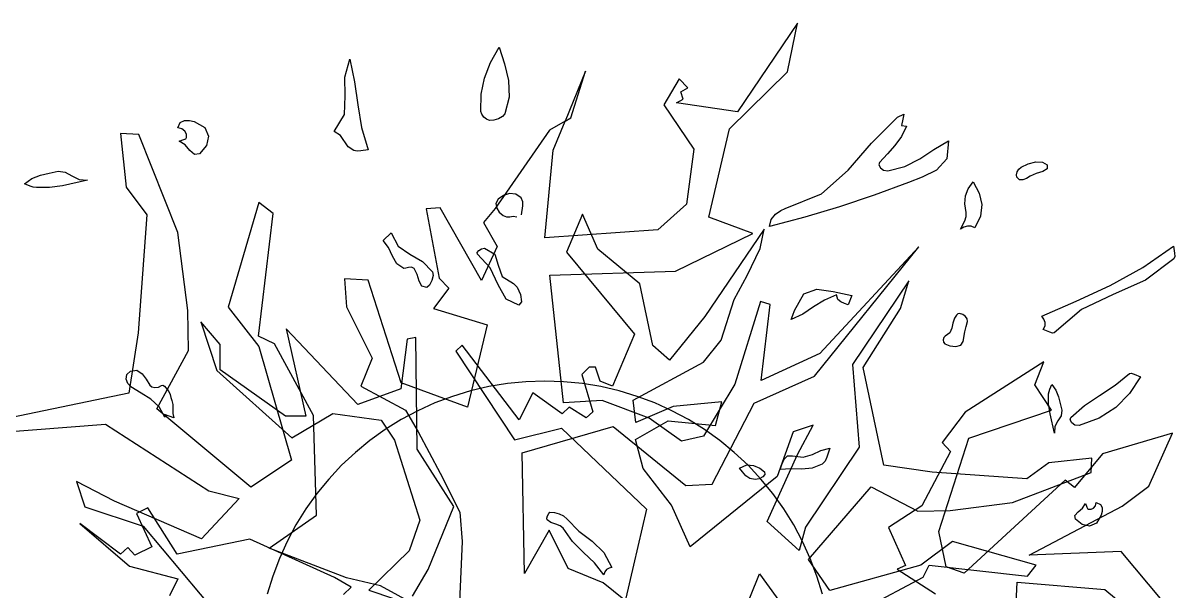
# Model space of a CAD drawing. Extents: x -81148 to 10972, y -53931 to 52487.
# Drawn here: x -33389 to -32088, y -24618 to -23978 of the extents above; entities that cross this region are included whole.
import ezdxf

# ---------------------------------------------------------------- set-up
doc = ezdxf.new("R2010")
doc.units = 0
doc.layers.get('0').update_dxf_attribs({"linetype": 'CONTINUOUS'})

msp = doc.modelspace()

# ---------------------------------------------------------------- linework, layer by layer
for p, q in [((-32516.5, -23978.3), (-32584.1, -24078.1)), ((-32527.6, -24033.3), (-32516.5, -23978.3)), ((-32862.2, -24022.8), (-32852.5, -24005.4)), ((-32852.5, -24005.4), (-32846.6, -24024.1)), ((-33026.5, -24039), (-33020.6, -24019)), ((-33020.6, -24019), (-33015.3, -24044.5)), ((-32869, -24040.1), (-32862.2, -24022.8)), ((-32846.6, -24024.1), (-32842.1, -24043)), ((-32755.3, -24032.4), (-32778.3, -24088.7)), ((-32771.8, -24085.1), (-32755.3, -24032.4)), ((-32593.2, -24097.2), (-32527.6, -24033.3)), ((-33025.8, -24060.3), (-33026.5, -24039)), ((-33015.3, -24044.5), (-33011.8, -24070.2)), ((-32872.7, -24058.2), (-32869, -24040.1)), ((-32842.1, -24043), (-32841.2, -24061.8)), ((-32649.9, -24041.2), (-32667, -24070.3)), ((-32640.2, -24051.3), (-32649.9, -24041.2)), ((-33026.9, -24081.2), (-33025.8, -24060.3)), ((-32873.2, -24077.8), (-32872.7, -24058.2)), ((-32841.2, -24061.8), (-32846.1, -24080.4)), ((-32647.9, -24055.7), (-32640.2, -24051.3)), ((-32645.2, -24063.9), (-32647.9, -24055.7)), ((-33011.8, -24070.2), (-33007.7, -24095.8)), ((-32667, -24070.3), (-32633.3, -24120.3)), ((-32652.7, -24067.9), (-32645.2, -24063.9)), ((-32584.1, -24078.1), (-32652.7, -24067.9)), ((-33211.7, -24090.1), (-33206.9, -24087.8)), ((-33206.9, -24087.8), (-33201.3, -24087.9)), ((-33201.3, -24087.9), (-33196.1, -24089.2)), ((-33038.2, -24100.2), (-33026.9, -24081.2)), ((-32872.2, -24080.9), (-32873.2, -24077.8)), ((-32869.8, -24084.1), (-32872.2, -24080.9)), ((-32866.6, -24086.6), (-32869.8, -24084.1)), ((-32863.3, -24087.8), (-32866.6, -24086.6)), ((-32858.4, -24087.6), (-32863.3, -24087.8)), ((-32853.2, -24086), (-32858.4, -24087.6)), ((-32848.8, -24083.5), (-32853.2, -24086)), ((-32846.1, -24080.4), (-32848.8, -24083.5)), ((-32778.3, -24088.7), (-32795.7, -24098.7)), ((-32791.7, -24121.5), (-32778.3, -24088.7)), ((-32778.3, -24088.7), (-32771.8, -24085.1)), ((-32433.3, -24113.4), (-32403.7, -24084.3)), ((-32403.7, -24084.3), (-32396.8, -24080.8)), ((-32397.9, -24086.5), (-32399.3, -24093.6)), ((-32396.8, -24080.8), (-32397.9, -24086.5)), ((-33214.6, -24096.3), (-33211.7, -24090.1)), ((-33209.8, -24097.5), (-33214.6, -24096.3)), ((-33206.4, -24100), (-33209.8, -24097.5)), ((-33204.6, -24103.4), (-33206.4, -24100)), ((-33196.1, -24089.2), (-33184.2, -24095.9)), ((-33184.2, -24095.9), (-33179.9, -24105.6)), ((-33031.4, -24104.7), (-33038.2, -24100.2)), ((-33007.7, -24095.8), (-33000.2, -24120.8)), ((-32795.7, -24098.7), (-32856.9, -24186.9)), ((-32616.5, -24196.8), (-32593.2, -24097.2)), ((-32393.7, -24094.3), (-32399.4, -24105.8)), ((-32399.3, -24093.6), (-32393.7, -24094.3)), ((-33258.3, -24103.7), (-33279.1, -24102.7)), ((-33279.1, -24102.7), (-33272.8, -24163.1)), ((-33214.6, -24214), (-33258.3, -24103.7)), ((-33213, -24111.4), (-33207.8, -24109.5)), ((-33206.3, -24115.5), (-33213, -24111.4)), ((-33207.8, -24109.5), (-33205.6, -24108.5)), ((-33205.6, -24108.5), (-33204.5, -24107.2)), ((-33204.5, -24107.2), (-33204.6, -24103.4)), ((-33179.9, -24105.6), (-33182.2, -24116.1)), ((-33022.7, -24117.7), (-33031.4, -24104.7)), ((-32459.4, -24144), (-32433.3, -24113.4)), ((-32399.4, -24105.8), (-32406.8, -24116)), ((-32362.9, -24120.6), (-32346.4, -24111)), ((-32346.4, -24111), (-32348.2, -24131)), ((-33200.8, -24121.7), (-33206.3, -24115.5)), ((-33195.7, -24126.2), (-33200.8, -24121.7)), ((-33190.2, -24125.4), (-33195.7, -24126.2)), ((-33182.2, -24116.1), (-33190.2, -24125.4)), ((-33016.2, -24121.8), (-33022.7, -24117.7)), ((-33012.4, -24122.3), (-33016.2, -24121.8)), ((-33008.4, -24122), (-33012.4, -24122.3)), ((-33000.2, -24120.8), (-33008.4, -24122)), ((-32801, -24220.2), (-32791.7, -24121.5)), ((-32633.3, -24120.3), (-32641.5, -24182)), ((-32415.2, -24125.6), (-32424.2, -24135.2)), ((-32406.8, -24116), (-32415.2, -24125.6)), ((-32378.8, -24131), (-32362.9, -24120.6)), ((-32424.2, -24135.2), (-32424.7, -24137.8)), ((-32424.7, -24137.8), (-32423, -24141.2)), ((-32414.6, -24144.8), (-32395.6, -24139.8)), ((-32395.6, -24139.8), (-32378.8, -24131)), ((-32348.2, -24131), (-32359.8, -24143.8)), ((-32267.1, -24142.7), (-32264.7, -24140.4)), ((-32264.7, -24140.4), (-32256.8, -24136.6)), ((-32256.8, -24136.6), (-32248.1, -24134.5)), ((-32248.1, -24134.5), (-32240.5, -24134.7)), ((-32240.5, -24134.7), (-32235.4, -24137.9)), ((-32235.4, -24137.9), (-32235.2, -24142.4)), ((-33387.3, -24159.2), (-33378.7, -24153.4)), ((-33378.7, -24153.4), (-33369.3, -24149.7)), ((-33369.3, -24149.7), (-33359.3, -24147.2)), ((-33359.3, -24147.2), (-33349.4, -24145.1)), ((-33349.4, -24145.1), (-33341.5, -24146.1)), ((-33341.5, -24146.1), (-33333.9, -24150.4)), ((-33333.9, -24150.4), (-33325.6, -24154.5)), ((-32489.4, -24170.5), (-32459.4, -24144)), ((-32423, -24141.2), (-32419.5, -24144)), ((-32419.5, -24144), (-32414.6, -24144.8)), ((-32375.9, -24151.9), (-32391.6, -24157.6)), ((-32359.8, -24143.8), (-32375.9, -24151.9)), ((-32269.7, -24149.2), (-32268.9, -24145.9)), ((-32269.4, -24151.9), (-32269.7, -24149.2)), ((-32266.6, -24154.6), (-32269.4, -24151.9)), ((-32268.9, -24145.9), (-32267.1, -24142.7)), ((-32258.5, -24153.2), (-32262.7, -24154.7)), ((-32254.4, -24150.6), (-32258.5, -24153.2)), ((-32247.7, -24147.5), (-32254.4, -24150.6)), ((-32240.3, -24145.2), (-32247.7, -24147.5)), ((-32235.2, -24142.4), (-32240.3, -24145.2)), ((-33380.6, -24161.8), (-33387.3, -24159.2)), ((-33377.2, -24162.9), (-33380.6, -24161.8)), ((-33373.7, -24163.5), (-33377.2, -24162.9)), ((-33358.9, -24163.5), (-33373.7, -24163.5)), ((-33344.4, -24161.5), (-33358.9, -24163.5)), ((-33316, -24155.2), (-33344.4, -24161.5)), ((-33325.6, -24154.5), (-33316, -24155.2)), ((-33272.8, -24163.1), (-33249.4, -24194)), ((-32391.6, -24157.6), (-32430.2, -24172)), ((-32327.3, -24172.9), (-32324.4, -24164.9)), ((-32324.4, -24164.9), (-32318.8, -24157.1)), ((-32318.8, -24157.1), (-32312, -24169.9)), ((-32262.7, -24154.7), (-32266.6, -24154.6)), ((-32853.7, -24176.7), (-32856.1, -24181.5)), ((-32847.8, -24172.3), (-32853.7, -24176.7)), ((-32840.7, -24170.2), (-32847.8, -24172.3)), ((-32833.7, -24171), (-32840.7, -24170.2)), ((-32827.9, -24175.2), (-32833.7, -24171)), ((-32826, -24179.5), (-32827.9, -24175.2)), ((-32825.9, -24184.2), (-32826, -24179.5)), ((-32530.4, -24187.2), (-32489.4, -24170.5)), ((-32430.2, -24172), (-32469.1, -24185.2)), ((-32327.9, -24181.7), (-32327.3, -24172.9)), ((-32312, -24169.9), (-32309, -24182.7)), ((-33123.2, -24180.2), (-33157.8, -24298.3)), ((-33123.5, -24331), (-33106.9, -24192.5)), ((-33106.9, -24192.5), (-33123.2, -24180.2)), ((-32918.8, -24186.3), (-32934.7, -24187.6)), ((-32934.7, -24187.6), (-32920.1, -24265.6)), ((-32872.4, -24268.3), (-32918.8, -24186.3)), ((-32856.9, -24186.9), (-32870.3, -24202.8)), ((-32856.1, -24181.5), (-32855.3, -24186.5)), ((-32855.3, -24186.5), (-32852.4, -24191.1)), ((-32852.4, -24191.1), (-32848, -24195.1)), ((-32827.3, -24194.2), (-32825.9, -24184.2)), ((-32641.5, -24182), (-32673.8, -24211.2)), ((-32541.3, -24193.3), (-32535.3, -24189.2)), ((-32535.3, -24189.2), (-32530.4, -24187.2)), ((-32469.1, -24185.2), (-32508.3, -24197)), ((-32326.4, -24191.6), (-32327.9, -24181.7)), ((-32326.5, -24196.1), (-32326.4, -24191.6)), ((-32309, -24182.7), (-32310.4, -24195.7)), ((-33249.4, -24194), (-33259.3, -24327)), ((-32870.3, -24202.8), (-32854.8, -24230)), ((-32848, -24195.1), (-32844.2, -24196.6)), ((-32844.2, -24196.6), (-32840.5, -24196.3)), ((-32840.5, -24196.3), (-32836.6, -24195.8)), ((-32836.6, -24195.8), (-32832.6, -24196.6)), ((-32758.5, -24193.6), (-32776.8, -24236.4)), ((-32741.3, -24233), (-32758.5, -24193.6)), ((-32566.9, -24215.3), (-32616.5, -24196.8)), ((-32508.3, -24197), (-32548.2, -24207.3)), ((-32548.2, -24207.3), (-32546.3, -24199.4)), ((-32546.3, -24199.4), (-32541.3, -24193.3)), ((-32332.9, -24210.4), (-32328.2, -24200.8)), ((-32328.2, -24200.8), (-32326.5, -24196.1)), ((-32310.4, -24195.7), (-32316.7, -24208.8)), ((-33203.2, -24301.8), (-33214.6, -24214)), ((-32983.2, -24223), (-32974.2, -24214.5)), ((-32974.2, -24214.5), (-32966.1, -24229.3)), ((-32673.8, -24211.2), (-32801, -24220.2)), ((-32653.8, -24257.5), (-32566.9, -24215.3)), ((-32554.1, -24210.3), (-32620.9, -24308.5)), ((-32558.6, -24232), (-32554.1, -24210.3)), ((-32329, -24208.2), (-32332.9, -24210.4)), ((-32325.1, -24206.9), (-32329, -24208.2)), ((-32321, -24206.9), (-32325.1, -24206.9)), ((-32316.7, -24208.8), (-32321, -24206.9)), ((-32977.1, -24231.1), (-32983.2, -24223)), ((-32972.8, -24240.6), (-32977.1, -24231.1)), ((-32966.1, -24229.3), (-32953.1, -24238.6)), ((-32854.8, -24230), (-32872.4, -24268.3)), ((-32872.4, -24232.4), (-32868.9, -24231.8)), ((-32868.9, -24231.8), (-32857.4, -24238.3)), ((-32497.3, -24376), (-32379.7, -24230.3)), ((-32379.7, -24230.3), (-32491.4, -24350.5)), ((-32127.6, -24253.4), (-32093.1, -24229.4)), ((-32093.1, -24229.4), (-32091.7, -24237.5)), ((-32967.9, -24249.3), (-32972.8, -24240.6)), ((-32953.1, -24238.6), (-32939, -24246.8)), ((-32877.2, -24236.6), (-32875.4, -24234.4)), ((-32876.9, -24238.3), (-32877.2, -24236.6)), ((-32862.6, -24254), (-32876.9, -24238.3)), ((-32875.4, -24234.4), (-32872.4, -24232.4)), ((-32857.4, -24238.3), (-32853.5, -24250.9)), ((-32776.8, -24236.4), (-32700.1, -24328.7)), ((-32693.9, -24271.9), (-32741.3, -24233)), ((-32573.2, -24262.5), (-32558.6, -24232)), ((-32092.5, -24243.7), (-32124.5, -24267.8)), ((-32091.5, -24241.1), (-32092.5, -24243.7)), ((-32091.7, -24237.5), (-32091.5, -24241.1)), ((-32960, -24254.6), (-32967.9, -24249.3)), ((-32957.5, -24254.4), (-32960, -24254.6)), ((-32954.6, -24253.5), (-32957.5, -24254.4)), ((-32951.4, -24253.1), (-32954.6, -24253.5)), ((-32948.4, -24254.7), (-32951.4, -24253.1)), ((-32944.9, -24261.2), (-32948.4, -24254.7)), ((-32939, -24246.8), (-32927.6, -24258.3)), ((-32853.7, -24273.1), (-32862.6, -24254)), ((-32853.5, -24250.9), (-32849.1, -24263.8)), ((-32795.6, -24262.1), (-32653.8, -24257.5)), ((-32164.3, -24273.6), (-32127.6, -24253.4)), ((-32999.9, -24267.8), (-33026.6, -24266.4)), ((-33026.6, -24266.4), (-33024.5, -24297.8)), ((-32963, -24383.5), (-32999.9, -24267.8)), ((-32942.7, -24268.8), (-32944.9, -24261.2)), ((-32939.8, -24274.6), (-32942.7, -24268.8)), ((-32928.4, -24268.3), (-32931, -24273.4)), ((-32927, -24262.6), (-32928.4, -24268.3)), ((-32927.6, -24258.3), (-32927, -24262.6)), ((-32920.1, -24265.6), (-32909.2, -24276.7)), ((-32849.1, -24263.8), (-32836.3, -24271.4)), ((-32780.2, -24406.1), (-32795.6, -24262.1)), ((-32587.8, -24289.6), (-32573.2, -24262.5)), ((-32391, -24268.6), (-32454.5, -24362.6)), ((-32400.6, -24299.8), (-32391, -24268.6)), ((-32124.5, -24267.8), (-32160.8, -24283.8)), ((-32934.1, -24276), (-32939.8, -24274.6)), ((-32931, -24273.4), (-32934.1, -24276)), ((-32909.2, -24276.7), (-32926.4, -24299.8)), ((-32844.7, -24289.2), (-32853.7, -24273.1)), ((-32836.3, -24271.4), (-32832.2, -24275.6)), ((-32832.2, -24275.6), (-32828.5, -24284)), ((-32679.3, -24341.2), (-32693.9, -24271.9)), ((-32519.9, -24301.8), (-32509.4, -24283.2)), ((-32509.4, -24283.2), (-32494.7, -24277.8)), ((-32494.7, -24277.8), (-32476.5, -24280.4)), ((-32476.5, -24280.4), (-32455.4, -24285.2)), ((-32202.5, -24291.5), (-32164.3, -24273.6)), ((-32160.8, -24283.8), (-32196.7, -24300.7)), ((-32830.2, -24295.9), (-32844.7, -24289.2)), ((-32827.2, -24292.2), (-32830.2, -24295.9)), ((-32828.5, -24284), (-32827.2, -24292.2)), ((-32602.4, -24335.2), (-32587.8, -24289.6)), ((-32558.3, -24291.9), (-32586.9, -24384.8)), ((-32547.2, -24295.3), (-32558.3, -24291.9)), ((-32557.3, -24380.8), (-32547.2, -24295.3)), ((-32486, -24290.2), (-32498.3, -24297.9)), ((-32472.6, -24284.4), (-32486, -24290.2)), ((-32471.1, -24289.5), (-32472.6, -24284.4)), ((-32467.8, -24292.3), (-32471.1, -24289.5)), ((-32463.5, -24294), (-32467.8, -24292.3)), ((-32459.3, -24295.6), (-32463.5, -24294)), ((-32455.4, -24285.2), (-32459.3, -24295.6)), ((-32241.3, -24308.2), (-32202.5, -24291.5)), ((-33202.3, -24347.1), (-33203.2, -24301.8)), ((-33157.8, -24298.3), (-33123.2, -24342.5)), ((-33024.5, -24297.8), (-32995.5, -24355.5)), ((-32926.4, -24299.8), (-32865.9, -24318)), ((-32620.9, -24308.5), (-32660.8, -24357.8)), ((-32510.6, -24305.9), (-32523.6, -24312.2)), ((-32523.6, -24312.2), (-32521.7, -24307)), ((-32521.7, -24307), (-32519.9, -24301.8)), ((-32498.3, -24297.9), (-32510.6, -24305.9)), ((-32442.7, -24366.3), (-32400.6, -24299.8)), ((-32337.5, -24307.1), (-32339.5, -24310.5)), ((-32335.9, -24305.7), (-32337.5, -24307.1)), ((-32333.9, -24305.3), (-32335.9, -24305.7)), ((-32330.3, -24306.4), (-32333.9, -24305.3)), ((-32327.3, -24308.6), (-32330.3, -24306.4)), ((-32325.4, -24311.5), (-32327.3, -24308.6)), ((-32239, -24311.8), (-32241.3, -24308.2)), ((-32196.7, -24300.7), (-32227.5, -24327.2)), ((-33166.8, -24340.3), (-33188.7, -24314.7)), ((-33188.7, -24314.7), (-33170.4, -24369.6)), ((-33011.8, -24407.9), (-33092.5, -24322.5)), ((-33092.5, -24322.5), (-33070.2, -24420.9)), ((-32865.9, -24318), (-32888.1, -24410.9)), ((-32342.7, -24321.9), (-32344.9, -24327.1)), ((-32341.5, -24316.1), (-32342.7, -24321.9)), ((-32339.5, -24310.5), (-32341.5, -24316.1)), ((-32327.9, -24325.8), (-32326.7, -24320.1)), ((-32326.7, -24320.1), (-32325.2, -24314.5)), ((-32325.2, -24314.5), (-32325.4, -24311.5)), ((-32239.7, -24323.4), (-32237.6, -24319.3)), ((-32237.6, -24315.5), (-32239, -24311.8)), ((-32237.6, -24319.3), (-32237.6, -24315.5)), ((-33259.3, -24327), (-33269.7, -24395.2)), ((-33105.7, -24339.6), (-33123.5, -24331)), ((-32956, -24334.1), (-32963.1, -24390.2)), ((-32946.3, -24332.4), (-32956, -24334.1)), ((-32944.8, -24458), (-32946.3, -24332.4)), ((-32700.1, -24328.7), (-32724.8, -24387.2)), ((-32622.5, -24360.3), (-32602.4, -24335.2)), ((-32351.7, -24332.4), (-32352.3, -24335)), ((-32352.3, -24335), (-32351.9, -24337.6)), ((-32350, -24330.8), (-32351.7, -24332.4)), ((-32344.9, -24327.1), (-32350, -24330.8)), ((-32329.8, -24336.8), (-32327.9, -24325.8)), ((-32232.2, -24326.3), (-32239.7, -24323.4)), ((-32229.1, -24327.3), (-32232.2, -24326.3)), ((-32227.5, -24327.2), (-32229.1, -24327.3)), ((-33238.1, -24412.8), (-33202.3, -24347.1)), ((-33166.9, -24368.6), (-33166.8, -24340.3)), ((-33123.2, -24342.5), (-33086.5, -24470.3)), ((-33061.5, -24420.2), (-33105.7, -24339.6)), ((-32894.1, -24341.1), (-32901.3, -24347.8)), ((-32901.3, -24347.8), (-32835.1, -24447.4)), ((-32829.9, -24425.2), (-32894.1, -24341.1)), ((-32660.8, -24357.8), (-32679.3, -24341.2)), ((-32351.9, -24337.6), (-32350.7, -24339.3)), ((-32350.7, -24339.3), (-32344.8, -24341.6)), ((-32344.8, -24341.6), (-32338.3, -24342.3)), ((-32338.3, -24342.3), (-32332.7, -24340.9)), ((-32332.7, -24340.9), (-32329.8, -24336.8)), ((-32995.5, -24355.5), (-33008.5, -24387.3)), ((-32701.4, -24402.9), (-32622.5, -24360.3)), ((-32491.4, -24350.5), (-32557.3, -24380.8)), ((-32239.2, -24359.9), (-32327.8, -24416.5)), ((-32249.3, -24385.5), (-32239.2, -24359.9)), ((-33272.6, -24379.2), (-33271.8, -24374.1)), ((-33271.8, -24374.1), (-33267.6, -24370.1)), ((-33267.6, -24370.1), (-33260.5, -24369.3)), ((-33260.5, -24369.3), (-33254.8, -24373.1)), ((-33254.8, -24373.1), (-33250, -24379.4)), ((-33170.4, -24369.6), (-33085.9, -24445.2)), ((-33093, -24421.1), (-33166.9, -24368.6)), ((-32751.3, -24365.8), (-32759.5, -24374)), ((-32759.5, -24374), (-32747.2, -24415.9)), ((-32743.9, -24365.6), (-32751.3, -24365.8)), ((-32738.7, -24381.7), (-32743.9, -24365.6)), ((-32454.5, -24362.6), (-32447.1, -24456)), ((-32419.4, -24476.2), (-32442.7, -24366.3)), ((-32158.8, -24386.1), (-32142.4, -24372.8)), ((-32142.4, -24372.8), (-32140.5, -24372.6)), ((-32140.5, -24372.6), (-32137.4, -24373.6)), ((-32137.4, -24373.6), (-32130, -24376.6)), ((-33270.8, -24384.3), (-33272.6, -24379.2)), ((-33267.3, -24388), (-33270.8, -24384.3)), ((-33250, -24379.4), (-33245.8, -24386.2)), ((-33245.8, -24386.2), (-33243.6, -24388)), ((-33236.4, -24388.3), (-33232.8, -24386.5)), ((-33232.8, -24386.5), (-33231.2, -24386.2)), ((-33231.2, -24386.2), (-33229.5, -24387.3)), ((-33229.5, -24387.3), (-33226.4, -24390.8)), ((-33008.5, -24387.3), (-32958.1, -24414.2)), ((-32888.1, -24410.9), (-32963, -24383.5)), ((-32864.2, -24387.6), (-32884.9, -24392.4)), ((-32843.3, -24384.2), (-32864.2, -24387.6)), ((-32822.3, -24382.1), (-32843.3, -24384.2)), ((-32801.1, -24381.4), (-32822.3, -24382.1)), ((-32779.9, -24382.1), (-32801.1, -24381.4)), ((-32758.8, -24384.2), (-32779.9, -24382.1)), ((-32737.9, -24387.6), (-32758.8, -24384.2)), ((-32724.8, -24387.2), (-32738.7, -24381.7)), ((-32717.3, -24392.4), (-32737.9, -24387.6)), ((-32586.9, -24384.8), (-32622.2, -24443.3)), ((-32565.4, -24406.3), (-32497.3, -24376)), ((-32230.4, -24414), (-32249.3, -24385.5)), ((-32232.2, -24390.4), (-32230.1, -24385.2)), ((-32230.1, -24385.2), (-32225.5, -24391.8)), ((-32176.2, -24397.6), (-32158.8, -24386.1)), ((-32130, -24376.6), (-32142.7, -24395.3)), ((-33269.7, -24395.2), (-33412.4, -24424.7)), ((-33255.7, -24394.9), (-33267.3, -24388)), ((-33244.7, -24401.8), (-33255.7, -24394.9)), ((-33243.6, -24388), (-33240.2, -24388.7)), ((-33240.2, -24388.7), (-33236.4, -24388.3)), ((-33226.4, -24390.8), (-33224.4, -24393.2)), ((-33224.4, -24393.2), (-33223.2, -24396.4)), ((-33223.2, -24396.4), (-33222.3, -24399.8)), ((-33222.3, -24399.8), (-33221.1, -24403.2)), ((-32963.1, -24390.2), (-33011.8, -24407.9)), ((-32905.1, -24398.6), (-32924.9, -24406.1)), ((-32884.9, -24392.4), (-32905.1, -24398.6)), ((-32814.5, -24394.8), (-32829.9, -24425.2)), ((-32781.5, -24418.3), (-32814.5, -24394.8)), ((-32697, -24398.6), (-32717.3, -24392.4)), ((-32677.2, -24406.1), (-32697, -24398.6)), ((-32233.6, -24395.6), (-32233.1, -24393)), ((-32233.6, -24407.1), (-32233.6, -24395.6)), ((-32233.1, -24393), (-32232.2, -24390.4)), ((-32225.5, -24391.8), (-32222.5, -24399)), ((-32222.5, -24399), (-32220.5, -24406.7)), ((-32193.4, -24409.1), (-32176.2, -24397.6)), ((-32142.7, -24395.3), (-32158.1, -24411)), ((-33235.4, -24410.4), (-33244.7, -24401.8)), ((-33132.1, -24500.8), (-33238.1, -24412.8)), ((-33229, -24422), (-33235.4, -24410.4)), ((-33221.1, -24403.2), (-33220.1, -24407.9)), ((-33220.1, -24407.9), (-33219.9, -24417.9)), ((-32924.9, -24406.1), (-32944.2, -24414.8)), ((-32773.7, -24410.7), (-32781.5, -24418.3)), ((-32736.5, -24403.1), (-32780.2, -24406.1)), ((-32754.6, -24422.9), (-32773.7, -24410.7)), ((-32683.5, -24423.1), (-32736.5, -24403.1)), ((-32698.6, -24428.2), (-32701.4, -24402.9)), ((-32656.4, -24410), (-32698.6, -24428.2)), ((-32657.9, -24414.8), (-32677.2, -24406.1)), ((-32601.6, -24404.7), (-32656.4, -24410)), ((-32612.7, -24497.7), (-32565.4, -24406.3)), ((-32609, -24431.5), (-32601.6, -24404.7)), ((-32232, -24418.2), (-32233.6, -24407.1)), ((-32220.5, -24406.7), (-32218.9, -24414.3)), ((-32208.8, -24422.3), (-32193.4, -24409.1)), ((-32158.1, -24411), (-32176.8, -24423.2)), ((-33219.1, -24422.9), (-33229.3, -24418.9)), ((-33229.3, -24418.9), (-33229, -24422)), ((-33219.9, -24417.9), (-33219.1, -24422.9)), ((-33070.2, -24420.9), (-33093, -24421.1)), ((-33085.9, -24445.2), (-33039.8, -24417.9)), ((-33058.3, -24532.4), (-33061.5, -24420.2)), ((-33039.8, -24417.9), (-32985.3, -24425.3)), ((-32985.3, -24425.3), (-32970.5, -24447.9)), ((-32962.9, -24424.8), (-32980.9, -24436)), ((-32944.2, -24414.8), (-32962.9, -24424.8)), ((-32958.1, -24414.2), (-32943.8, -24438.4)), ((-32747.2, -24415.9), (-32754.6, -24422.9)), ((-32699.1, -24447.3), (-32662.1, -24426)), ((-32647, -24449.2), (-32683.5, -24423.1)), ((-32662.1, -24426), (-32609, -24431.5)), ((-32639.2, -24424.8), (-32657.9, -24414.8)), ((-32621.3, -24436), (-32639.2, -24424.8)), ((-32327.8, -24416.5), (-32353.6, -24450.7)), ((-32323.6, -24445.8), (-32230.4, -24414)), ((-32227, -24440.1), (-32232, -24418.2)), ((-32223.1, -24426.3), (-32226.5, -24432.6)), ((-32219.7, -24420.4), (-32223.1, -24426.3)), ((-32218.9, -24414.3), (-32219.7, -24420.4)), ((-32209.3, -24425), (-32208.8, -24422.3)), ((-32207.6, -24428.4), (-32209.3, -24425)), ((-32176.8, -24423.2), (-32199.4, -24431.5)), ((-33417.3, -24439.5), (-33296, -24429.9)), ((-33296, -24429.9), (-33179.4, -24504.9)), ((-32980.9, -24436), (-32998.1, -24448.3)), ((-32943.8, -24438.4), (-32918.9, -24485.1)), ((-32835.1, -24447.4), (-32782.4, -24434.4)), ((-32826.5, -24462.4), (-32724, -24432.7)), ((-32782.4, -24434.4), (-32686.5, -24525.6)), ((-32724, -24432.7), (-32642.1, -24498.9)), ((-32604, -24448.3), (-32621.3, -24436)), ((-32521.5, -24438.4), (-32539.4, -24489)), ((-32498.8, -24431), (-32521.5, -24438.4)), ((-32516.6, -24464.2), (-32498.8, -24431)), ((-32226.5, -24432.6), (-32227, -24440.1)), ((-32204.1, -24431.1), (-32207.6, -24428.4)), ((-32199.4, -24431.5), (-32204.1, -24431.1)), ((-32998.1, -24448.3), (-33014.5, -24461.7)), ((-32970.5, -24447.9), (-32941.8, -24537.9)), ((-32690.4, -24479.8), (-32699.1, -24447.3)), ((-32622.2, -24443.3), (-32647, -24449.2)), ((-32587.7, -24461.7), (-32604, -24448.3)), ((-32357.3, -24551), (-32323.6, -24445.8)), ((-32353.6, -24450.7), (-32344, -24460.9)), ((-32094.1, -24440.2), (-32173.1, -24463.3)), ((-32120.9, -24499.6), (-32094.1, -24440.2)), ((-33014.5, -24461.7), (-33030, -24476.2)), ((-32903.6, -24522.8), (-32944.8, -24458)), ((-32823.9, -24598), (-32826.5, -24462.4)), ((-32572.2, -24476.2), (-32587.7, -24461.7)), ((-32550.8, -24539.5), (-32516.6, -24464.2)), ((-32531.5, -24469.5), (-32527.9, -24465.6)), ((-32527.9, -24465.6), (-32522.2, -24465.6)), ((-32522.2, -24465.6), (-32510, -24467.2)), ((-32510, -24467.2), (-32499.7, -24464)), ((-32447.1, -24456), (-32507.4, -24545.9)), ((-32499.7, -24464), (-32490.1, -24459.5)), ((-32490.1, -24459.5), (-32480, -24457.1)), ((-32480, -24457.1), (-32483.4, -24467.2)), ((-32344, -24460.9), (-32376.5, -24521.8)), ((-32173.1, -24463.3), (-32204.5, -24501.3)), ((-33086.5, -24470.3), (-33132.1, -24500.8)), ((-33030, -24476.2), (-33044.4, -24491.7)), ((-32582, -24479.4), (-32573.7, -24475.8)), ((-32573.7, -24475.8), (-32565.9, -24476.4)), ((-32557.7, -24491.7), (-32572.2, -24476.2)), ((-32565.9, -24476.4), (-32559, -24479.6)), ((-32536.2, -24481), (-32534, -24475.2)), ((-32534, -24475.2), (-32531.5, -24469.5)), ((-32488.7, -24475.1), (-32499.8, -24479.6)), ((-32485.5, -24471.7), (-32488.7, -24475.1)), ((-32483.4, -24467.2), (-32485.5, -24471.7)), ((-32364.7, -24484), (-32419.4, -24476.2)), ((-32233.5, -24473.3), (-32258.2, -24491.4)), ((-32185, -24468.4), (-32233.5, -24473.3)), ((-32185.9, -24484.4), (-32185, -24468.4)), ((-33044.4, -24491.7), (-33057.9, -24508.1)), ((-32918.9, -24485.1), (-32896.7, -24528.9)), ((-32658.3, -24521.1), (-32690.4, -24479.8)), ((-32539.4, -24489), (-32637.4, -24568.2)), ((-32578.4, -24483.8), (-32582, -24479.4)), ((-32574.5, -24488), (-32578.4, -24483.8)), ((-32570, -24491.1), (-32574.5, -24488)), ((-32564.3, -24492.4), (-32570, -24491.1)), ((-32559.6, -24491.5), (-32564.3, -24492.4)), ((-32555.5, -24489.3), (-32559.6, -24491.5)), ((-32559, -24479.6), (-32553.7, -24483.8)), ((-32544.3, -24508.1), (-32557.7, -24491.7)), ((-32553.1, -24486.5), (-32555.5, -24489.3)), ((-32553.7, -24483.8), (-32553.1, -24486.5)), ((-32524, -24480.3), (-32536.2, -24481)), ((-32511.7, -24480.6), (-32524, -24480.3)), ((-32499.8, -24479.6), (-32511.7, -24480.6)), ((-32258.2, -24491.4), (-32364.7, -24484)), ((-32274.3, -24518.2), (-32185.9, -24484.4)), ((-33285.6, -24516.7), (-33328.7, -24494.6)), ((-33328.7, -24494.6), (-33319.1, -24522.9)), ((-33179.4, -24504.9), (-33145.3, -24513.8)), ((-32642.1, -24498.9), (-32612.7, -24497.7)), ((-32504.2, -24582.3), (-32433.5, -24500.5)), ((-32433.5, -24500.5), (-32381, -24528)), ((-32215.2, -24493.1), (-32328.6, -24597.9)), ((-32204.5, -24501.3), (-32215.2, -24493.1)), ((-32150.8, -24522.2), (-32120.9, -24499.6)), ((-33187.9, -24559.1), (-33285.6, -24516.7)), ((-33145.3, -24513.8), (-33187.9, -24559.1)), ((-33057.9, -24508.1), (-33070.2, -24525.3)), ((-32532, -24525.3), (-32544.3, -24508.1)), ((-33319.1, -24522.9), (-33253.4, -24545)), ((-33248.4, -24524), (-33260.9, -24530.4)), ((-33260.9, -24530.4), (-33243.6, -24568)), ((-33215.2, -24576.4), (-33248.4, -24524)), ((-33070.2, -24525.3), (-33081.4, -24543.3)), ((-32932.6, -24593.5), (-32903.6, -24522.8)), ((-32896.7, -24528.9), (-32894.3, -24562.2)), ((-32798, -24533), (-32796.7, -24530.4)), ((-32796.7, -24530.4), (-32795.4, -24529.2)), ((-32795.4, -24529.2), (-32790.1, -24529.3)), ((-32790.1, -24529.3), (-32784.8, -24530.8)), ((-32784.8, -24530.8), (-32779.9, -24533.3)), ((-32686.5, -24525.6), (-32701.3, -24588.7)), ((-32637.4, -24568.2), (-32658.3, -24521.1)), ((-32520.8, -24543.3), (-32532, -24525.3)), ((-32376.5, -24521.8), (-32414.1, -24546.2)), ((-32381, -24528), (-32344.7, -24527.3)), ((-32344.7, -24527.3), (-32274.3, -24518.2)), ((-32255.4, -24577.4), (-32150.8, -24522.2)), ((-32204, -24532.7), (-32200.4, -24528.7)), ((-32200.4, -24528.7), (-32195.5, -24524.5)), ((-32195.5, -24524.5), (-32192.2, -24519.3)), ((-32192.2, -24519.3), (-32190.7, -24523.3)), ((-32190.7, -24523.3), (-32189.9, -24525)), ((-32189.9, -24525), (-32188.8, -24525.8)), ((-32188.8, -24525.8), (-32185.8, -24525.8)), ((-32185.8, -24525.8), (-32183.1, -24524.4)), ((-32183.1, -24524.4), (-32181, -24521.8)), ((-32181, -24521.8), (-32180, -24518.1)), ((-32180, -24518.1), (-32175.1, -24520.3)), ((-32175.1, -24520.3), (-32173.3, -24523.9)), ((-32173.4, -24528.2), (-32174.4, -24532.3)), ((-32173.3, -24523.9), (-32173.4, -24528.2)), ((-33278.9, -24576.4), (-33324.9, -24541.8)), ((-33324.9, -24541.8), (-33269, -24590)), ((-33111.4, -24569.5), (-33058.3, -24532.4)), ((-33081.4, -24543.3), (-33091.4, -24561.9)), ((-32941.8, -24537.9), (-32953.7, -24572.6)), ((-32798.7, -24535.9), (-32798, -24533)), ((-32798.5, -24537.7), (-32798.7, -24535.9)), ((-32794.2, -24540.6), (-32798.5, -24537.7)), ((-32788.7, -24542.4), (-32794.2, -24540.6)), ((-32783.7, -24544.3), (-32788.7, -24542.4)), ((-32779.9, -24533.3), (-32776.1, -24536.8)), ((-32776.1, -24536.8), (-32762.7, -24550.4)), ((-32514.6, -24572.2), (-32550.8, -24539.5)), ((-32510.8, -24561.9), (-32520.8, -24543.3)), ((-32203.4, -24536.9), (-32204, -24532.7)), ((-32196, -24543), (-32203.4, -24536.9)), ((-32187.6, -24544.8), (-32196, -24543)), ((-32179.8, -24541.4), (-32187.6, -24544.8)), ((-32174.4, -24532.3), (-32179.8, -24541.4)), ((-33253.4, -24545), (-33150.9, -24667.1)), ((-32796.3, -24549.5), (-32823.9, -24598)), ((-32774.7, -24592.6), (-32796.3, -24549.5)), ((-32780.4, -24547.2), (-32783.7, -24544.3)), ((-32770.1, -24562.2), (-32780.4, -24547.2)), ((-32762.7, -24550.4), (-32747.9, -24561.8)), ((-32507.4, -24545.9), (-32514.6, -24572.2)), ((-32414.1, -24546.2), (-32394.7, -24589.1)), ((-32348.9, -24590.6), (-32357.3, -24551)), ((-33270.8, -24568.9), (-33278.9, -24576.4)), ((-33262.7, -24577.5), (-33270.8, -24568.9)), ((-33243.6, -24568), (-33262.7, -24577.5)), ((-33133.4, -24559.4), (-33215.2, -24576.4)), ((-33038, -24602.7), (-33133.4, -24559.4)), ((-33024.5, -24602.9), (-33111.4, -24569.5)), ((-33091.4, -24561.9), (-33100.1, -24581.2)), ((-32894.3, -24562.2), (-32898.3, -24659.8)), ((-32757.7, -24574.5), (-32770.1, -24562.2)), ((-32747.9, -24561.8), (-32734.6, -24574.4)), ((-32502.1, -24581.2), (-32510.8, -24561.9)), ((-32342, -24562.1), (-32377.4, -24588.9)), ((-32247.5, -24588.6), (-32342, -24562.1)), ((-33100.1, -24581.2), (-33107.6, -24601.1)), ((-32953.7, -24572.6), (-32999.4, -24616.8)), ((-32745.2, -24586.2), (-32757.7, -24574.5)), ((-32734.6, -24574.4), (-32725.5, -24591.2)), ((-32479.9, -24617.4), (-32504.2, -24582.3)), ((-32494.6, -24601.1), (-32502.1, -24581.2)), ((-32152.1, -24573.4), (-32255.4, -24577.4)), ((-32088, -24649.4), (-32152.1, -24573.4)), ((-33269, -24590), (-33214.3, -24604.2)), ((-32950, -24623.5), (-32932.6, -24593.5)), ((-32735.3, -24608.8), (-32774.7, -24592.6)), ((-32734.5, -24599.6), (-32745.2, -24586.2)), ((-32731.5, -24593.7), (-32733.5, -24596.1)), ((-32728.8, -24592.2), (-32731.5, -24593.7)), ((-32725.5, -24591.2), (-32728.8, -24592.2)), ((-32701.3, -24588.7), (-32715, -24648.5)), ((-32377.4, -24588.9), (-32479.9, -24617.4)), ((-32394.7, -24589.1), (-32404.1, -24593.1)), ((-32404.1, -24593.1), (-32361.1, -24621)), ((-32375.1, -24602.4), (-32368.2, -24588.6)), ((-32368.2, -24588.6), (-32257.3, -24601.2)), ((-32328.6, -24597.9), (-32348.9, -24590.6)), ((-32257.3, -24601.2), (-32247.5, -24588.6)), ((-33214.3, -24604.2), (-33223.8, -24623.1)), ((-33107.6, -24601.1), (-33113.7, -24621.3)), ((-33019.3, -24613.5), (-33038, -24602.7)), ((-32986.1, -24612), (-33024.5, -24602.9)), ((-32700.5, -24636.7), (-32735.3, -24608.8)), ((-32733.5, -24596.1), (-32734.5, -24599.6)), ((-32586.2, -24665.5), (-32559.3, -24598.5)), ((-32559.3, -24598.5), (-32529.7, -24639.3)), ((-32488.4, -24621.3), (-32494.6, -24601.1)), ((-32439.8, -24636.6), (-32375.1, -24602.4)), ((-32274.5, -24721.2), (-32269, -24607.7)), ((-32269, -24607.7), (-32170.3, -24616.3)), ((-33027.7, -24621.9), (-33019.3, -24613.5)), ((-32999.4, -24616.8), (-32971.5, -24626.2)), ((-32898.3, -24659.8), (-32986.1, -24612)), ((-32170.3, -24616.3), (-32097.1, -24676.6))]:
    msp.add_line(p, q)

doc.saveas('drawing.dxf')
